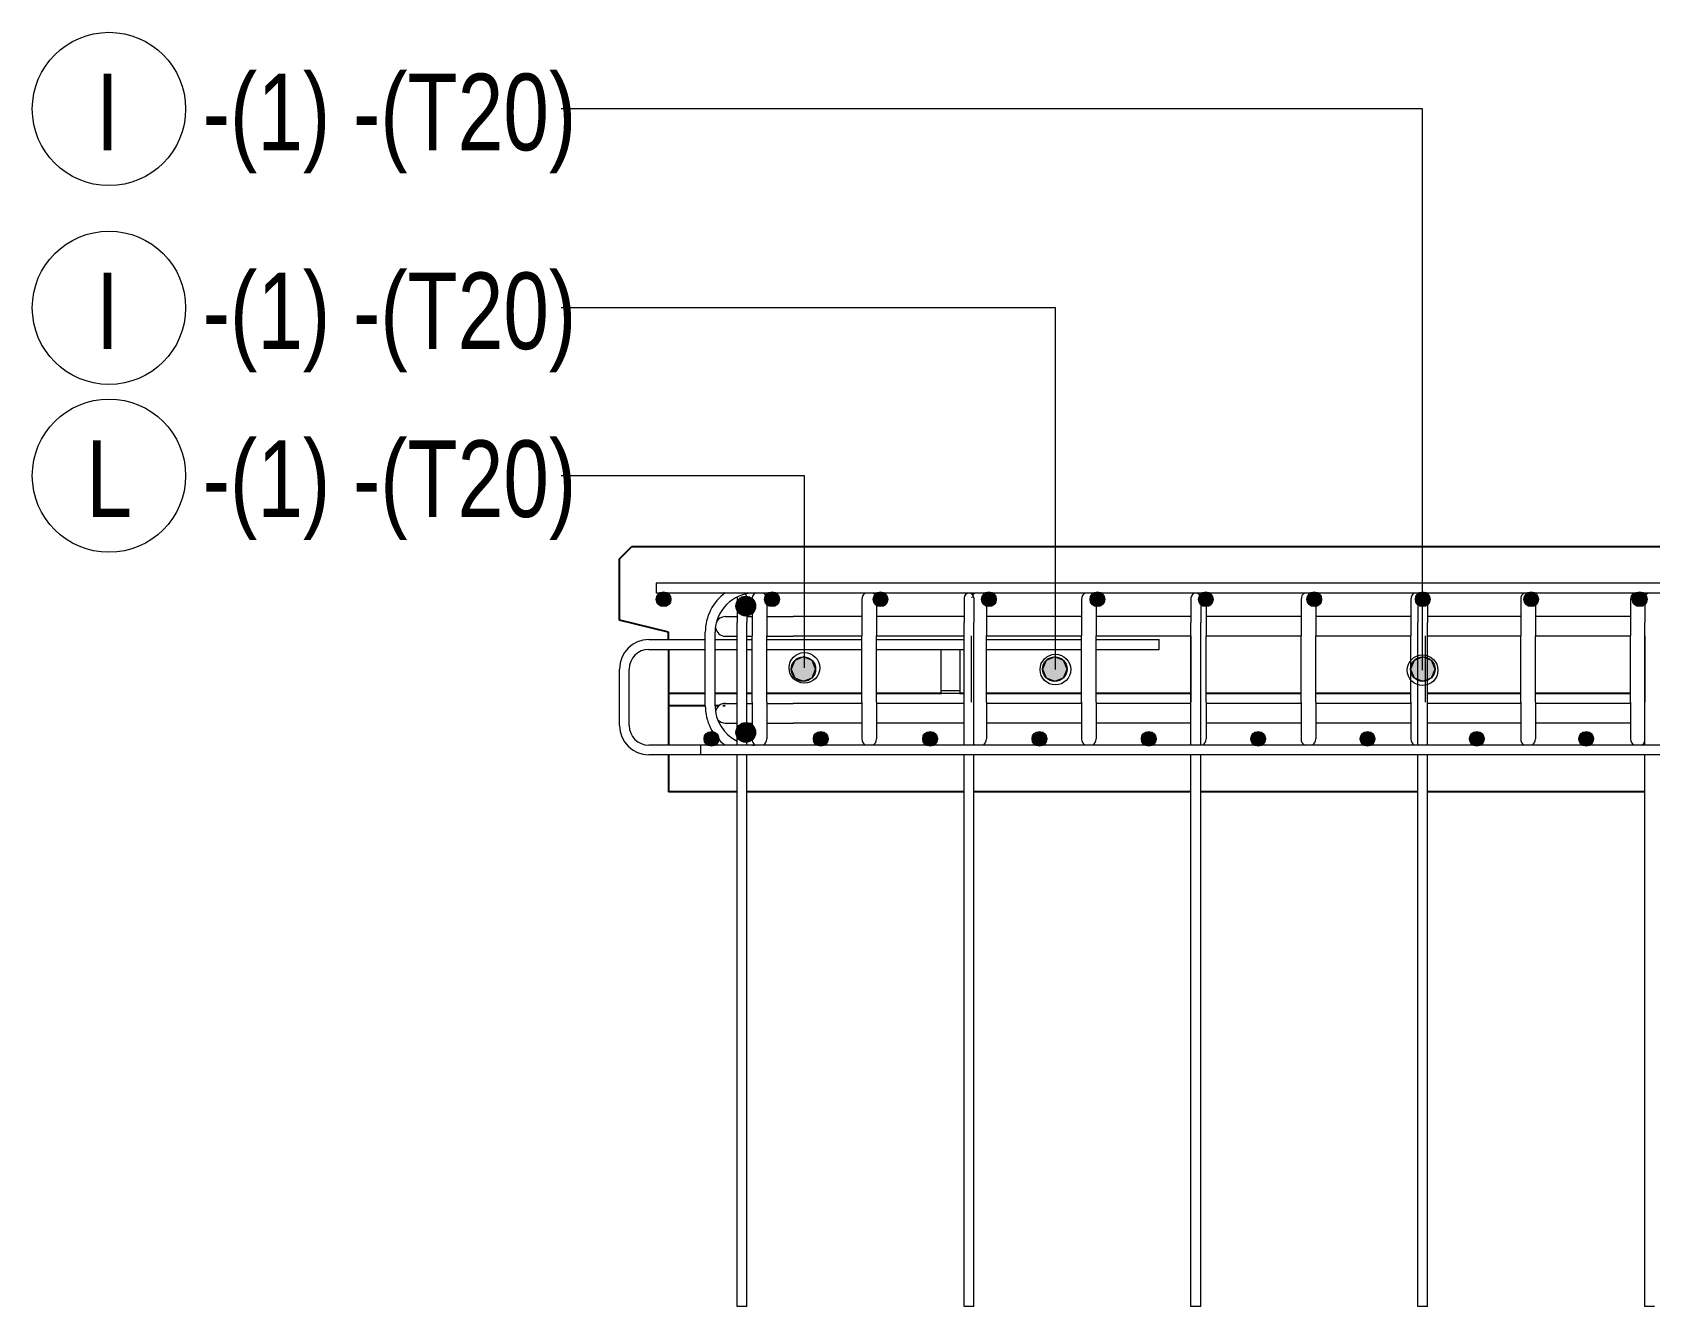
# Model space of a CAD drawing. Header units: millimetres. Extents: x -22025 to -1429, y -2879 to 29261.
# Drawn here: x -4290 to -2971, y 2091 to 3130 of the extents above; entities that cross this region are included whole.
import ezdxf

# ---------------------------------------------------------------- set-up
doc = ezdxf.new("R2010")
doc.units = ezdxf.units.MM
for name, color, linetype, lineweight in [('A-GENM', 13, 'Continuous', 18), ('A-WALL', 113, 'Continuous', 25), ('S-RBAR', 171, 'Continuous', 18), ('S-RBAR-IDEN', 171, 'Continuous', 9)]:
    doc.layers.add(name, color=color, linetype=linetype, lineweight=lineweight)
doc.styles.add('Nirmala UI Semilight_1', font='NirmalaS.ttf', dxfattribs={"width": 0.8, "height": 62.5})

# ---------------------------------------------------------------- blocks, each defined once
blk = doc.blocks.new('RR spread anchor face based - RR-SA-5_0-240-2134540-Elevation Top Copy 2 Copy 1')
at = {"layer": 'A-GENM'}
for p, q in [((-19982.1, 2593.7), (-19982.1, 2627.2)), ((-19967.1, 2627.2), (-19967.1, 2593.7)), ((-19982.1, 2591.2), (-19982.1, 2593.7)), ((-19982.1, 2593.7), (-19967.1, 2593.7)), ((-19967.1, 2591.2), (-19982.1, 2591.2)), ((-19967.1, 2593.7), (-19967.1, 2591.2))]:
    blk.add_line(p, q, dxfattribs=at)
blk = doc.blocks.new('M_Rebar Tag_rfa MARK - DOT 1 MM-794228-Elevation Top Copy 2 Copy 1')
at = {"layer": 'S-RBAR-IDEN'}
blk.add_circle((-18670.5, 2914.7), 62.5, dxfattribs=at)

msp = doc.modelspace()

# ---------------------------------------------------------------- hatches: boundary and pattern name
at = {"layer": 'S-RBAR'}
h = msp.add_hatch(color=256, dxfattribs=at)
edge = h.paths.add_edge_path()
edge.add_arc((-3775.36215, 2668.09541), 6, 0, 360)
for points in [[(-3778.36215, 2662.89926), (-3772.36215, 2662.89926), (-3769.36215, 2668.09541), (-3772.36215, 2673.29157), (-3778.36215, 2673.29157), (-3781.36215, 2668.09541)], [(-3708.36215, 2654.57049), (-3702.1075, 2657.58257), (-3700.56273, 2664.35066), (-3704.89108, 2669.77824), (-3711.83322, 2669.77824), (-3716.16157, 2664.35066), (-3714.6168, 2657.58257), (-3710.93436, 2655.8092)], [(-3689.93358, 2662.89926), (-3683.93358, 2662.89926), (-3680.93358, 2668.09541), (-3683.93358, 2673.29157), (-3689.93358, 2673.29157), (-3692.93358, 2668.09541)], [(-3601.50501, 2662.89926), (-3595.50501, 2662.89926), (-3592.50501, 2668.09541), (-3595.50501, 2673.29157), (-3601.50501, 2673.29157), (-3604.50501, 2668.09541)], [(-3513.07644, 2662.89926), (-3507.07644, 2662.89926), (-3504.07644, 2668.09541), (-3507.07644, 2673.29157), (-3513.07644, 2673.29157), (-3516.07644, 2668.09541)], [(-3424.64786, 2662.89926), (-3418.64786, 2662.89926), (-3415.64786, 2668.09541), (-3418.64786, 2673.29157), (-3424.64786, 2673.29157), (-3427.64786, 2668.09541)], [(-3336.21929, 2662.89926), (-3330.21929, 2662.89926), (-3327.21929, 2668.09541), (-3330.21929, 2673.29157), (-3336.21929, 2673.29157), (-3339.21929, 2668.09541)], [(-3247.79072, 2662.89926), (-3241.79072, 2662.89926), (-3238.79072, 2668.09541), (-3241.79072, 2673.29157), (-3247.79072, 2673.29157), (-3250.79072, 2668.09541)], [(-3159.36215, 2662.89926), (-3153.36215, 2662.89926), (-3150.36215, 2668.09541), (-3153.36215, 2673.29157), (-3159.36215, 2673.29157), (-3162.36215, 2668.09541)], [(-3070.93358, 2662.89926), (-3064.93358, 2662.89926), (-3061.93358, 2668.09541), (-3064.93358, 2673.29157), (-3070.93358, 2673.29157), (-3073.93358, 2668.09541)], [(-2982.50501, 2662.89926), (-2976.50501, 2662.89926), (-2973.50501, 2668.09541), (-2976.50501, 2673.29157), (-2982.50501, 2673.29157), (-2985.50501, 2668.09541)], [(-3661.36215, 2601.19617), (-3654.29108, 2604.1251), (-3651.36215, 2611.19617), (-3654.29108, 2618.26724), (-3661.36215, 2621.19617), (-3668.43322, 2618.26724), (-3671.36215, 2611.19617), (-3668.43322, 2604.1251), (-3666.37653, 2603.27319)], [(-3456.36215, 2601.19617), (-3449.29108, 2604.1251), (-3446.36215, 2611.19617), (-3449.29108, 2618.26724), (-3456.36215, 2621.19617), (-3463.43322, 2618.26724), (-3466.36215, 2611.19617), (-3463.43322, 2604.1251)], [(-3156.36215, 2601.19617), (-3149.29108, 2604.1251), (-3146.36215, 2611.19617), (-3149.29108, 2618.26724), (-3156.36215, 2621.19617), (-3163.43322, 2618.26724), (-3166.36215, 2611.19617), (-3163.43322, 2604.1251)], [(-3733.36215, 2549.10077), (-3730.36215, 2554.29693), (-3733.36215, 2559.49308), (-3739.36215, 2559.49308), (-3742.36215, 2554.29693), (-3739.36215, 2549.10077)], [(-3708.36215, 2551.45886), (-3702.1075, 2554.47094), (-3700.56273, 2561.23903), (-3704.89108, 2566.66661), (-3711.83322, 2566.66661), (-3716.16157, 2561.23903), (-3714.6168, 2554.47094), (-3710.93436, 2552.69757)], [(-3650.2083, 2549.10077), (-3644.2083, 2549.10077), (-3641.2083, 2554.29693), (-3644.2083, 2559.49308), (-3650.2083, 2559.49308), (-3653.2083, 2554.29693)], [(-3561.05446, 2549.10077), (-3555.05446, 2549.10077), (-3552.05446, 2554.29693), (-3555.05446, 2559.49308), (-3561.05446, 2559.49308), (-3564.05446, 2554.29693)], [(-3465.90061, 2549.10077), (-3462.90061, 2554.29693), (-3465.90061, 2559.49308), (-3471.90061, 2559.49308), (-3474.90061, 2554.29693), (-3471.90061, 2549.10077)], [(-3382.74677, 2549.10077), (-3376.74677, 2549.10077), (-3373.74677, 2554.29693), (-3376.74677, 2559.49308), (-3382.74677, 2559.49308), (-3385.74677, 2554.29693)], [(-3287.59292, 2549.10077), (-3284.59292, 2554.29693), (-3287.59292, 2559.49308), (-3293.59292, 2559.49308), (-3296.59292, 2554.29693), (-3293.59292, 2549.10077)], [(-3198.43907, 2549.10077), (-3195.43907, 2554.29693), (-3198.43907, 2559.49308), (-3204.43907, 2559.49308), (-3207.43907, 2554.29693), (-3204.43907, 2549.10077)], [(-3115.28523, 2549.10077), (-3109.28523, 2549.10077), (-3106.28523, 2554.29693), (-3109.28523, 2559.49308), (-3115.28523, 2559.49308), (-3118.28523, 2554.29693)], [(-3020.13138, 2549.10077), (-3017.13138, 2554.29693), (-3020.13138, 2559.49308), (-3026.13138, 2559.49308), (-3029.13138, 2554.29693), (-3026.13138, 2549.10077)]]:
    msp.add_hatch(color=256, dxfattribs=at).paths.add_polyline_path(points)
h = msp.add_hatch(color=256, dxfattribs=at)
edge = h.paths.add_edge_path()
edge.add_arc((-3708.36215, 2662.57049), 8, 0, 360)
h = msp.add_hatch(color=256, dxfattribs=at)
edge = h.paths.add_edge_path()
edge.add_arc((-3686.93358, 2668.09541), 6, 0, 360)
h = msp.add_hatch(color=256, dxfattribs=at)
edge = h.paths.add_edge_path()
edge.add_arc((-3598.50501, 2668.09541), 6, 0, 360)
h = msp.add_hatch(color=256, dxfattribs=at)
edge = h.paths.add_edge_path()
edge.add_arc((-3510.07644, 2668.09541), 6, 0, 360)
h = msp.add_hatch(color=256, dxfattribs=at)
edge = h.paths.add_edge_path()
edge.add_arc((-3421.64786, 2668.09541), 6, 0, 360)
h = msp.add_hatch(color=256, dxfattribs=at)
edge = h.paths.add_edge_path()
edge.add_arc((-3333.21929, 2668.09541), 6, 0, 360)
h = msp.add_hatch(color=256, dxfattribs=at)
edge = h.paths.add_edge_path()
edge.add_arc((-3244.79072, 2668.09541), 6, 0, 360)
h = msp.add_hatch(color=256, dxfattribs=at)
edge = h.paths.add_edge_path()
edge.add_arc((-3156.36215, 2668.09541), 6, 0, 360)
h = msp.add_hatch(color=256, dxfattribs=at)
edge = h.paths.add_edge_path()
edge.add_arc((-3067.93358, 2668.09541), 6, 0, 360)
h = msp.add_hatch(color=256, dxfattribs=at)
edge = h.paths.add_edge_path()
edge.add_arc((-2979.50501, 2668.09541), 6, 0, 360)
h = msp.add_hatch(color=256, dxfattribs=at)
edge = h.paths.add_edge_path()
edge.add_arc((-3661.36215, 2611.19617), 10, 0, 360)
h = msp.add_hatch(color=256, dxfattribs=at)
edge = h.paths.add_edge_path()
edge.add_arc((-3456.36215, 2611.19617), 10, 0, 360)
h = msp.add_hatch(color=256, dxfattribs=at)
edge = h.paths.add_edge_path()
edge.add_arc((-3156.36215, 2611.19617), 10, 0, 360)
h = msp.add_hatch(color=256, dxfattribs=at)
edge = h.paths.add_edge_path()
edge.add_arc((-3736.36215, 2554.29693), 6, 0, 360)
h = msp.add_hatch(color=256, dxfattribs=at)
edge = h.paths.add_edge_path()
edge.add_arc((-3708.36215, 2559.45886), 8, 0, 360)
h = msp.add_hatch(color=256, dxfattribs=at)
edge = h.paths.add_edge_path()
edge.add_arc((-3647.2083, 2554.29693), 6, 0, 360)
h = msp.add_hatch(color=256, dxfattribs=at)
edge = h.paths.add_edge_path()
edge.add_arc((-3558.05446, 2554.29693), 6, 0, 360)
h = msp.add_hatch(color=256, dxfattribs=at)
edge = h.paths.add_edge_path()
edge.add_arc((-3468.90061, 2554.29693), 6, 0, 360)
h = msp.add_hatch(color=256, dxfattribs=at)
edge = h.paths.add_edge_path()
edge.add_arc((-3379.74677, 2554.29693), 6, 0, 360)
h = msp.add_hatch(color=256, dxfattribs=at)
edge = h.paths.add_edge_path()
edge.add_arc((-3290.59292, 2554.29693), 6, 0, 360)
h = msp.add_hatch(color=256, dxfattribs=at)
edge = h.paths.add_edge_path()
edge.add_arc((-3201.43907, 2554.29693), 6, 0, 360)
h = msp.add_hatch(color=256, dxfattribs=at)
edge = h.paths.add_edge_path()
edge.add_arc((-3112.28523, 2554.29693), 6, 0, 360)
h = msp.add_hatch(color=256, dxfattribs=at)
edge = h.paths.add_edge_path()
edge.add_arc((-3023.13138, 2554.29693), 6, 0, 360)

# ---------------------------------------------------------------- linework, layer by layer
at = {"layer": 'A-WALL'}
for p, q in [((-3811.36215, 2701.19359), (-3801.35957, 2711.19617)), ((-3801.35957, 2711.19617), (-2511.36473, 2711.19617)), ((-3811.36215, 2651.19617), (-3811.36215, 2701.19359)), ((-3771.36215, 2641.19617), (-3811.36215, 2651.19617)), ((-3771.36215, 2635.19617), (-3771.36215, 2641.19617)), ((-3771.36215, 2627.19617), (-3771.36215, 2549.19617)), ((-3741.36215, 2591.18412), (-3771.36215, 2591.18412)), ((-3715.36215, 2591.18412), (-3733.36215, 2591.18412)), ((-3703.25226, 2591.18412), (-3707.36215, 2591.18412)), ((-3613.71156, 2591.18412), (-3691.25226, 2591.18412)), ((-3548.86215, 2591.18412), (-3601.71156, 2591.18412)), ((-3530.36215, 2591.18412), (-3533.86215, 2591.18412)), ((-3434.63015, 2591.18412), (-3512.17085, 2591.18412)), ((-3345.36215, 2591.18412), (-3422.63015, 2591.18412)), ((-3255.54874, 2591.18412), (-3333.08944, 2591.18412)), ((-3166.00804, 2591.18412), (-3243.54874, 2591.18412)), ((-3076.46733, 2591.18412), (-3152.36215, 2591.18412)), ((-2986.92663, 2591.18412), (-3064.46733, 2591.18412)), ((-3741.36215, 2581.18412), (-3771.36215, 2581.18412)), ((-3730.25814, 2581.18412), (-3733.36215, 2581.18412)), ((-3725.06343, 2581.18412), (-3726.90807, 2581.18412)), ((-3771.36215, 2541.19617), (-3771.36215, 2511.19617)), ((-3715.36215, 2511.19617), (-3771.36215, 2511.19617)), ((-3530.36215, 2511.19617), (-3707.36215, 2511.19617)), ((-3345.36215, 2511.19617), (-3522.36215, 2511.19617)), ((-3160.36215, 2511.19617), (-3337.36215, 2511.19617)), ((-2975.36215, 2511.19617), (-3152.36215, 2511.19617))]:
    msp.add_line(p, q, dxfattribs=at)
at = {"layer": 'S-RBAR'}
for p, q in [((-2531.36215, 2681.19617), (-3781.36215, 2681.19617)), ((-3781.36215, 2681.19617), (-3781.36215, 2673.19617)), ((-3778.36215, 2673.29157), (-3781.36215, 2668.09541)), ((-2531.36215, 2673.19617), (-3781.36215, 2673.19617)), ((-3781.36215, 2668.09541), (-3778.36215, 2662.89926)), ((-3772.36215, 2673.29157), (-3778.36215, 2673.29157)), ((-3769.36215, 2668.09541), (-3772.36215, 2673.29157)), ((-3772.36215, 2662.89926), (-3769.36215, 2668.09541)), ((-3711.83322, 2669.77824), (-3716.16157, 2664.35066)), ((-3716.16157, 2664.35066), (-3714.6168, 2657.58257)), ((-3715.36215, 2669.19617), (-3715.36215, 2649.19617)), ((-3704.89108, 2669.77824), (-3711.83322, 2669.77824)), ((-3707.36215, 2669.19617), (-3707.36215, 2649.19617)), ((-3700.56273, 2664.35066), (-3704.89108, 2669.77824)), ((-3703.25226, 2668.19453), (-3703.25226, 2638.19453)), ((-3702.1075, 2657.58257), (-3700.56273, 2664.35066)), ((-3689.93358, 2673.29157), (-3692.93358, 2668.09541)), ((-3692.93358, 2668.09541), (-3689.93358, 2662.89926)), ((-3691.25226, 2668.19453), (-3691.25226, 2638.19453)), ((-3683.93358, 2673.29157), (-3689.93358, 2673.29157)), ((-3680.93358, 2668.09541), (-3683.93358, 2673.29157)), ((-3683.93358, 2662.89926), (-3680.93358, 2668.09541)), ((-3613.71156, 2668.19453), (-3613.71156, 2638.19453)), ((-3601.50501, 2673.29157), (-3604.50501, 2668.09541)), ((-3604.50501, 2668.09541), (-3601.50501, 2662.89926)), ((-3601.71156, 2668.19453), (-3601.71156, 2638.19453)), ((-3595.50501, 2673.29157), (-3601.50501, 2673.29157)), ((-3592.50501, 2668.09541), (-3595.50501, 2673.29157)), ((-3595.50501, 2662.89926), (-3592.50501, 2668.09541)), ((-3530.36215, 2669.19617), (-3530.36215, 2649.19617)), ((-3522.36215, 2669.19617), (-3522.36215, 2649.19617)), ((-3513.07644, 2673.29157), (-3516.07644, 2668.09541)), ((-3516.07644, 2668.09541), (-3513.07644, 2662.89926)), ((-3507.07644, 2673.29157), (-3513.07644, 2673.29157)), ((-3512.17085, 2668.19453), (-3512.17085, 2638.19453)), ((-3504.07644, 2668.09541), (-3507.07644, 2673.29157)), ((-3507.07644, 2662.89926), (-3504.07644, 2668.09541)), ((-3434.63015, 2668.19453), (-3434.63015, 2638.19453)), ((-3424.64786, 2673.29157), (-3427.64786, 2668.09541)), ((-3427.64786, 2668.09541), (-3424.64786, 2662.89926)), ((-3418.64786, 2673.29157), (-3424.64786, 2673.29157)), ((-3422.63015, 2668.19453), (-3422.63015, 2638.19453)), ((-3415.64786, 2668.09541), (-3418.64786, 2673.29157)), ((-3418.64786, 2662.89926), (-3415.64786, 2668.09541)), ((-3345.36215, 2669.19617), (-3345.36215, 2649.19617)), ((-3336.21929, 2673.29157), (-3339.21929, 2668.09541)), ((-3339.21929, 2668.09541), (-3336.21929, 2662.89926)), ((-3337.36215, 2669.19617), (-3337.36215, 2649.19617)), ((-3330.21929, 2673.29157), (-3336.21929, 2673.29157)), ((-3333.08944, 2668.19453), (-3333.08944, 2638.19453)), ((-3327.21929, 2668.09541), (-3330.21929, 2673.29157)), ((-3330.21929, 2662.89926), (-3327.21929, 2668.09541)), ((-3255.54874, 2668.19453), (-3255.54874, 2638.19453)), ((-3247.79072, 2673.29157), (-3250.79072, 2668.09541)), ((-3250.79072, 2668.09541), (-3247.79072, 2662.89926)), ((-3241.79072, 2673.29157), (-3247.79072, 2673.29157)), ((-3243.54874, 2668.19453), (-3243.54874, 2638.19453)), ((-3238.79072, 2668.09541), (-3241.79072, 2673.29157)), ((-3241.79072, 2662.89926), (-3238.79072, 2668.09541)), ((-3166.00804, 2668.19453), (-3166.00804, 2638.19453)), ((-3159.36215, 2673.29157), (-3162.36215, 2668.09541)), ((-3162.36215, 2668.09541), (-3159.36215, 2662.89926)), ((-3160.36215, 2669.19617), (-3160.36215, 2649.19617)), ((-3153.36215, 2673.29157), (-3159.36215, 2673.29157)), ((-3150.36215, 2668.09541), (-3153.36215, 2673.29157)), ((-3153.36215, 2662.89926), (-3150.36215, 2668.09541)), ((-3152.36215, 2669.19617), (-3152.36215, 2649.19617)), ((-3076.46733, 2668.19453), (-3076.46733, 2638.19453)), ((-3070.93358, 2673.29157), (-3073.93358, 2668.09541)), ((-3073.93358, 2668.09541), (-3070.93358, 2662.89926)), ((-3064.93358, 2673.29157), (-3070.93358, 2673.29157)), ((-3061.93358, 2668.09541), (-3064.93358, 2673.29157)), ((-3064.93358, 2662.89926), (-3061.93358, 2668.09541)), ((-3064.46733, 2668.19453), (-3064.46733, 2638.19453)), ((-2986.92663, 2668.19453), (-2986.92663, 2638.19453)), ((-2982.50501, 2673.29157), (-2985.50501, 2668.09541)), ((-2985.50501, 2668.09541), (-2982.50501, 2662.89926)), ((-2976.50501, 2673.29157), (-2982.50501, 2673.29157)), ((-2973.50501, 2668.09541), (-2976.50501, 2673.29157)), ((-2976.50501, 2662.89926), (-2973.50501, 2668.09541)), ((-2975.36215, 2669.19617), (-2975.36215, 2649.19617)), ((-3778.36215, 2662.89926), (-3772.36215, 2662.89926)), ((-3725.06343, 2653.98444), (-3715.40263, 2653.98444)), ((-3714.6168, 2657.58257), (-3710.93436, 2655.8092)), ((-3710.93436, 2655.8092), (-3708.36215, 2654.57049)), ((-3708.36215, 2654.57049), (-3702.1075, 2657.58257)), ((-3707.46118, 2653.98444), (-3703.40235, 2653.98444)), ((-3691.27352, 2653.98444), (-3669.56343, 2653.98444)), ((-3689.93358, 2662.89926), (-3683.93358, 2662.89926)), ((-3613.71156, 2653.98444), (-3669.56343, 2653.98444)), ((-3530.36215, 2653.98444), (-3601.71156, 2653.98444)), ((-3601.50501, 2662.89926), (-3595.50501, 2662.89926)), ((-3513.07644, 2662.89926), (-3507.07644, 2662.89926)), ((-3434.63015, 2653.98444), (-3512.17085, 2653.98444)), ((-3424.64786, 2662.89926), (-3418.64786, 2662.89926)), ((-3345.36215, 2653.98444), (-3422.63015, 2653.98444)), ((-3336.21929, 2662.89926), (-3330.21929, 2662.89926)), ((-3255.54874, 2653.98444), (-3333.08944, 2653.98444)), ((-3247.79072, 2662.89926), (-3241.79072, 2662.89926)), ((-3166.00804, 2653.98444), (-3243.54874, 2653.98444)), ((-3159.36215, 2662.89926), (-3153.36215, 2662.89926)), ((-3076.46733, 2653.98444), (-3152.36215, 2653.98444)), ((-3070.93358, 2662.89926), (-3064.93358, 2662.89926)), ((-2986.92663, 2653.98444), (-3064.46733, 2653.98444)), ((-2982.50501, 2662.89926), (-2976.50501, 2662.89926)), ((-3741.36215, 2581.19617), (-3741.36215, 2641.19617)), ((-3733.36215, 2581.19617), (-3733.36215, 2641.19617)), ((-3725.06343, 2637.98444), (-3715.40263, 2637.98444)), ((-3715.36215, 2549.19617), (-3715.36215, 2649.19617)), ((-3707.46118, 2637.98444), (-3703.40235, 2637.98444)), ((-3707.36215, 2549.19617), (-3707.36215, 2649.19617)), ((-3703.25226, 2584.16132), (-3703.25226, 2638.19453)), ((-3691.27352, 2637.98444), (-3669.56343, 2637.98444)), ((-3691.25226, 2584.16132), (-3691.25226, 2638.19453)), ((-3613.71156, 2637.98444), (-3669.56343, 2637.98444)), ((-3613.71156, 2584.16132), (-3613.71156, 2638.19453)), ((-3601.71156, 2584.16132), (-3601.71156, 2638.19453)), ((-3530.36215, 2637.98444), (-3601.71156, 2637.98444)), ((-3530.36215, 2549.19617), (-3530.36215, 2649.19617)), ((-3524.17085, 2584.16132), (-3524.17085, 2638.19453)), ((-3522.36215, 2549.19617), (-3522.36215, 2649.19617)), ((-3512.17085, 2584.16132), (-3512.17085, 2638.19453)), ((-3434.63015, 2637.98444), (-3512.17085, 2637.98444)), ((-3434.63015, 2584.16132), (-3434.63015, 2638.19453)), ((-3422.63015, 2584.16132), (-3422.63015, 2638.19453)), ((-3345.36215, 2637.98444), (-3422.63015, 2637.98444)), ((-3345.36215, 2549.19617), (-3345.36215, 2649.19617)), ((-3345.08944, 2584.16132), (-3345.08944, 2638.19453)), ((-3337.36215, 2549.19617), (-3337.36215, 2649.19617)), ((-3333.08944, 2584.16132), (-3333.08944, 2638.19453)), ((-3255.54874, 2637.98444), (-3333.08944, 2637.98444)), ((-3255.54874, 2584.16132), (-3255.54874, 2638.19453)), ((-3243.54874, 2584.16132), (-3243.54874, 2638.19453)), ((-3166.00804, 2637.98444), (-3243.54874, 2637.98444)), ((-3166.00804, 2584.16132), (-3166.00804, 2638.19453)), ((-3160.36215, 2549.19617), (-3160.36215, 2649.19617)), ((-3154.00804, 2584.16132), (-3154.00804, 2638.19453)), ((-3152.36215, 2549.19617), (-3152.36215, 2649.19617)), ((-3076.46733, 2637.98444), (-3152.36215, 2637.98444)), ((-3076.46733, 2584.16132), (-3076.46733, 2638.19453)), ((-3064.46733, 2584.16132), (-3064.46733, 2638.19453)), ((-2986.92663, 2637.98444), (-3064.46733, 2637.98444)), ((-2986.92663, 2584.16132), (-2986.92663, 2638.19453)), ((-2975.36215, 2549.19617), (-2975.36215, 2649.19617)), ((-2974.92663, 2584.16132), (-2974.92663, 2638.19453)), ((-3787.36215, 2635.19617), (-3741.36215, 2635.19617)), ((-3787.36215, 2627.19617), (-3741.36215, 2627.19617)), ((-3733.36215, 2635.19617), (-3715.36215, 2635.19617)), ((-3733.36215, 2627.19617), (-3715.36215, 2627.19617)), ((-3707.36215, 2635.19617), (-3703.25226, 2635.19617)), ((-3707.36215, 2627.19617), (-3703.25226, 2627.19617)), ((-3691.25226, 2635.19617), (-3613.71156, 2635.19617)), ((-3691.25226, 2627.19617), (-3613.71156, 2627.19617)), ((-3601.71156, 2635.19617), (-3530.36215, 2635.19617)), ((-3601.71156, 2627.19617), (-3530.36215, 2627.19617)), ((-3512.17085, 2635.19617), (-3434.63015, 2635.19617)), ((-3512.17085, 2627.19617), (-3434.63015, 2627.19617)), ((-3422.63015, 2635.19617), (-3371.36215, 2635.19617)), ((-3422.63015, 2627.19617), (-3371.36215, 2627.19617)), ((-3371.36215, 2627.19617), (-3371.36215, 2635.19617)), ((-3811.36215, 2565.19617), (-3811.36215, 2611.19617)), ((-3803.36215, 2565.19617), (-3803.36215, 2611.19617)), ((-3668.43322, 2618.26724), (-3671.36215, 2611.19617)), ((-3671.36215, 2611.19617), (-3668.43322, 2604.1251)), ((-3661.36215, 2621.19617), (-3668.43322, 2618.26724)), ((-3654.29108, 2618.26724), (-3661.36215, 2621.19617)), ((-3651.36215, 2611.19617), (-3654.29108, 2618.26724)), ((-3654.29108, 2604.1251), (-3651.36215, 2611.19617)), ((-3463.43322, 2618.26724), (-3466.36215, 2611.19617)), ((-3466.36215, 2611.19617), (-3463.43322, 2604.1251)), ((-3456.36215, 2621.19617), (-3463.43322, 2618.26724)), ((-3449.29108, 2618.26724), (-3456.36215, 2621.19617)), ((-3446.36215, 2611.19617), (-3449.29108, 2618.26724)), ((-3449.29108, 2604.1251), (-3446.36215, 2611.19617)), ((-3163.43322, 2618.26724), (-3166.36215, 2611.19617)), ((-3166.36215, 2611.19617), (-3163.43322, 2604.1251)), ((-3156.36215, 2621.19617), (-3163.43322, 2618.26724)), ((-3149.29108, 2618.26724), (-3156.36215, 2621.19617)), ((-3146.36215, 2611.19617), (-3149.29108, 2618.26724)), ((-3149.29108, 2604.1251), (-3146.36215, 2611.19617)), ((-3668.43322, 2604.1251), (-3666.37653, 2603.27319)), ((-3666.37653, 2603.27319), (-3661.36215, 2601.19617)), ((-3661.36215, 2601.19617), (-3654.29108, 2604.1251)), ((-3463.43322, 2604.1251), (-3456.36215, 2601.19617)), ((-3456.36215, 2601.19617), (-3449.29108, 2604.1251)), ((-3163.43322, 2604.1251), (-3156.36215, 2601.19617)), ((-3156.36215, 2601.19617), (-3149.29108, 2604.1251)), ((-3725.06343, 2583.17265), (-3715.40263, 2583.17265)), ((-3707.46118, 2583.17265), (-3703.40235, 2583.17265)), ((-3703.25226, 2584.16132), (-3703.25226, 2554.16132)), ((-3691.27352, 2583.17265), (-3669.56343, 2583.17265)), ((-3691.25226, 2584.16132), (-3691.25226, 2554.16132)), ((-3613.71156, 2583.17265), (-3669.56343, 2583.17265)), ((-3613.71156, 2584.16132), (-3613.71156, 2554.16132)), ((-3601.71156, 2584.16132), (-3601.71156, 2554.16132)), ((-3530.36215, 2583.17265), (-3601.71156, 2583.17265)), ((-3512.17085, 2584.16132), (-3512.17085, 2554.16132)), ((-3434.63015, 2583.17265), (-3512.17085, 2583.17265)), ((-3434.63015, 2584.16132), (-3434.63015, 2554.16132)), ((-3422.63015, 2584.16132), (-3422.63015, 2554.16132)), ((-3345.36215, 2583.17265), (-3422.63015, 2583.17265)), ((-3333.08944, 2584.16132), (-3333.08944, 2554.16132)), ((-3255.54874, 2583.17265), (-3333.08944, 2583.17265)), ((-3255.54874, 2584.16132), (-3255.54874, 2554.16132)), ((-3243.54874, 2584.16132), (-3243.54874, 2554.16132)), ((-3166.00804, 2583.17265), (-3243.54874, 2583.17265)), ((-3166.00804, 2584.16132), (-3166.00804, 2554.16132)), ((-3076.46733, 2583.17265), (-3152.36215, 2583.17265)), ((-3076.46733, 2584.16132), (-3076.46733, 2554.16132)), ((-3064.46733, 2584.16132), (-3064.46733, 2554.16132)), ((-2986.92663, 2583.17265), (-3064.46733, 2583.17265)), ((-2986.92663, 2584.16132), (-2986.92663, 2554.16132)), ((-3739.36215, 2559.49308), (-3742.36215, 2554.29693)), ((-3733.36215, 2559.49308), (-3739.36215, 2559.49308)), ((-3730.36215, 2554.29693), (-3733.36215, 2559.49308)), ((-3725.06343, 2567.17265), (-3715.40263, 2567.17265)), ((-3711.83322, 2566.66661), (-3716.16157, 2561.23903)), ((-3716.16157, 2561.23903), (-3714.6168, 2554.47094)), ((-3704.89108, 2566.66661), (-3711.83322, 2566.66661)), ((-3707.46118, 2567.17265), (-3703.40235, 2567.17265)), ((-3700.56273, 2561.23903), (-3704.89108, 2566.66661)), ((-3702.1075, 2554.47094), (-3700.56273, 2561.23903)), ((-3691.27352, 2567.17265), (-3669.56343, 2567.17265)), ((-3613.71156, 2567.17265), (-3669.56343, 2567.17265)), ((-3650.2083, 2559.49308), (-3653.2083, 2554.29693)), ((-3644.2083, 2559.49308), (-3650.2083, 2559.49308)), ((-3641.2083, 2554.29693), (-3644.2083, 2559.49308)), ((-3530.36215, 2567.17265), (-3601.71156, 2567.17265)), ((-3561.05446, 2559.49308), (-3564.05446, 2554.29693)), ((-3555.05446, 2559.49308), (-3561.05446, 2559.49308)), ((-3552.05446, 2554.29693), (-3555.05446, 2559.49308)), ((-3434.63015, 2567.17265), (-3512.17085, 2567.17265)), ((-3471.90061, 2559.49308), (-3474.90061, 2554.29693)), ((-3465.90061, 2559.49308), (-3471.90061, 2559.49308)), ((-3462.90061, 2554.29693), (-3465.90061, 2559.49308)), ((-3345.36215, 2567.17265), (-3422.63015, 2567.17265)), ((-3382.74677, 2559.49308), (-3385.74677, 2554.29693)), ((-3376.74677, 2559.49308), (-3382.74677, 2559.49308)), ((-3373.74677, 2554.29693), (-3376.74677, 2559.49308)), ((-3255.54874, 2567.17265), (-3333.08944, 2567.17265)), ((-3293.59292, 2559.49308), (-3296.59292, 2554.29693)), ((-3287.59292, 2559.49308), (-3293.59292, 2559.49308)), ((-3284.59292, 2554.29693), (-3287.59292, 2559.49308)), ((-3166.00804, 2567.17265), (-3243.54874, 2567.17265)), ((-3204.43907, 2559.49308), (-3207.43907, 2554.29693)), ((-3198.43907, 2559.49308), (-3204.43907, 2559.49308)), ((-3195.43907, 2554.29693), (-3198.43907, 2559.49308)), ((-3076.46733, 2567.17265), (-3152.36215, 2567.17265)), ((-3115.28523, 2559.49308), (-3118.28523, 2554.29693)), ((-3109.28523, 2559.49308), (-3115.28523, 2559.49308)), ((-3106.28523, 2554.29693), (-3109.28523, 2559.49308)), ((-2986.92663, 2567.17265), (-3064.46733, 2567.17265)), ((-3026.13138, 2559.49308), (-3029.13138, 2554.29693)), ((-3020.13138, 2559.49308), (-3026.13138, 2559.49308)), ((-3017.13138, 2554.29693), (-3020.13138, 2559.49308)), ((-3745.17677, 2549.19617), (-3787.36215, 2549.19617)), ((-2571.36215, 2549.19617), (-3745.17677, 2549.19617)), ((-3745.17677, 2549.19617), (-3745.17677, 2541.19617)), ((-3742.36215, 2554.29693), (-3739.36215, 2549.10077)), ((-3739.36215, 2549.10077), (-3733.36215, 2549.10077)), ((-3733.36215, 2549.10077), (-3730.36215, 2554.29693)), ((-3714.6168, 2554.47094), (-3710.93436, 2552.69757)), ((-3710.93436, 2552.69757), (-3708.36215, 2551.45886)), ((-3708.36215, 2551.45886), (-3702.1075, 2554.47094)), ((-3653.2083, 2554.29693), (-3650.2083, 2549.10077)), ((-3650.2083, 2549.10077), (-3644.2083, 2549.10077)), ((-3644.2083, 2549.10077), (-3641.2083, 2554.29693)), ((-3564.05446, 2554.29693), (-3561.05446, 2549.10077)), ((-3561.05446, 2549.10077), (-3555.05446, 2549.10077)), ((-3555.05446, 2549.10077), (-3552.05446, 2554.29693)), ((-3474.90061, 2554.29693), (-3471.90061, 2549.10077)), ((-3471.90061, 2549.10077), (-3465.90061, 2549.10077)), ((-3465.90061, 2549.10077), (-3462.90061, 2554.29693)), ((-3385.74677, 2554.29693), (-3382.74677, 2549.10077)), ((-3382.74677, 2549.10077), (-3376.74677, 2549.10077)), ((-3376.74677, 2549.10077), (-3373.74677, 2554.29693)), ((-3296.59292, 2554.29693), (-3293.59292, 2549.10077)), ((-3293.59292, 2549.10077), (-3287.59292, 2549.10077)), ((-3287.59292, 2549.10077), (-3284.59292, 2554.29693)), ((-3207.43907, 2554.29693), (-3204.43907, 2549.10077)), ((-3204.43907, 2549.10077), (-3198.43907, 2549.10077)), ((-3198.43907, 2549.10077), (-3195.43907, 2554.29693)), ((-3118.28523, 2554.29693), (-3115.28523, 2549.10077)), ((-3115.28523, 2549.10077), (-3109.28523, 2549.10077)), ((-3109.28523, 2549.10077), (-3106.28523, 2554.29693)), ((-3029.13138, 2554.29693), (-3026.13138, 2549.10077)), ((-3026.13138, 2549.10077), (-3020.13138, 2549.10077)), ((-3020.13138, 2549.10077), (-3017.13138, 2554.29693)), ((-3745.17677, 2541.19617), (-3787.36215, 2541.19617)), ((-2571.36215, 2541.19617), (-3745.17677, 2541.19617)), ((-3715.36215, 2091.19617), (-3715.36215, 2541.19617)), ((-3707.36215, 2091.19617), (-3707.36215, 2541.19617)), ((-3530.36215, 2091.19617), (-3530.36215, 2541.19617)), ((-3522.36215, 2091.19617), (-3522.36215, 2541.19617)), ((-3345.36215, 2091.19617), (-3345.36215, 2541.19617)), ((-3337.36215, 2091.19617), (-3337.36215, 2541.19617)), ((-3160.36215, 2091.19617), (-3160.36215, 2541.19617)), ((-3152.36215, 2091.19617), (-3152.36215, 2541.19617)), ((-2975.36215, 2091.19617), (-2975.36215, 2541.19617)), ((-3707.36215, 2091.19617), (-3715.36215, 2091.19617)), ((-3522.36215, 2091.19617), (-3530.36215, 2091.19617)), ((-3337.36215, 2091.19617), (-3345.36215, 2091.19617)), ((-3152.36215, 2091.19617), (-3160.36215, 2091.19617)), ((-2967.36215, 2091.19617), (-2975.36215, 2091.19617))]:
    msp.add_line(p, q, dxfattribs=at)
for centre, radius in [((-3775.36215, 2668.09541), 6), ((-3708.36215, 2662.57049), 8), ((-3686.93358, 2668.09541), 6), ((-3598.50501, 2668.09541), 6), ((-3510.07644, 2668.09541), 6), ((-3421.64786, 2668.09541), 6), ((-3333.21929, 2668.09541), 6), ((-3244.79072, 2668.09541), 6), ((-3156.36215, 2668.09541), 6), ((-3067.93358, 2668.09541), 6), ((-2979.50501, 2668.09541), 6), ((-3661.36215, 2611.19617), 10), ((-3456.36215, 2611.19617), 10), ((-3156.36215, 2611.19617), 10), ((-3736.36215, 2554.29693), 6), ((-3708.36215, 2559.45886), 8), ((-3647.2083, 2554.29693), 6), ((-3558.05446, 2554.29693), 6), ((-3468.90061, 2554.29693), 6), ((-3379.74677, 2554.29693), 6), ((-3290.59292, 2554.29693), 6), ((-3201.43907, 2554.29693), 6), ((-3112.28523, 2554.29693), 6), ((-3023.13138, 2554.29693), 6)]:
    msp.add_circle(centre, radius, dxfattribs=at)
for centre, radius, start, end in [((-3701.36215, 2641.19617), 40, 126.23200127, 180), ((-3701.36215, 2641.19617), 32, 90, 180), ((-3711.36215, 2669.19617), 4, 171.70572864, 180), ((-3711.36215, 2669.19617), 4, 0, 45), ((-3697.25226, 2668.19453), 6, 123.05996932, 180), ((-3697.25226, 2668.19453), 6, 360, 56.94003068), ((-3607.71156, 2668.19453), 6, 123.05996932, 180), ((-3607.71156, 2668.19453), 6, 360, 56.94003068), ((-3526.36215, 2669.19617), 4, 90.00000011, 180), ((-3526.36215, 2669.19617), 4, 0, 89.99999989), ((-3518.17085, 2668.19453), 6, 161.81247229, 170.32492006), ((-3518.17085, 2668.19453), 6, 123.05996932, 147.25359918), ((-3518.17085, 2668.19453), 6, 360, 56.94003068), ((-3428.63015, 2668.19453), 6, 123.05996932, 180), ((-3428.63015, 2668.19453), 6, 360, 56.94003068), ((-3341.36215, 2669.19617), 4, 90.00000011, 180), ((-3339.08944, 2668.19453), 6, 123.05996932, 126.94772184), ((-3341.36215, 2669.19617), 4, 360, 89.99999989), ((-3339.08944, 2668.19453), 6, 360, 56.94003068), ((-3249.54874, 2668.19453), 6, 123.05996932, 180), ((-3249.54874, 2668.19453), 6, 360, 56.94003068), ((-3160.00804, 2668.19453), 6, 123.05996932, 180), ((-3156.36215, 2669.19617), 4, 90.00000011, 180), ((-3156.36215, 2669.19617), 4, 360, 89.99999989), ((-3160.00804, 2668.19453), 6, 9.67507994, 15), ((-3070.46733, 2668.19453), 6, 123.05996932, 180), ((-3070.46733, 2668.19453), 6, 0, 56.94003068), ((-2980.92663, 2668.19453), 6, 123.05996932, 180), ((-2980.92663, 2668.19453), 6, 18.00980304, 56.94003068), ((-2971.36215, 2669.19617), 4, 90.00000011, 180), ((-3725.06343, 2645.98444), 8, 90, 155.87472147), ((-3725.06343, 2645.98444), 8, 189.12527853, 270), ((-3787.36215, 2611.19617), 24, 90, 180), ((-3787.36215, 2611.19617), 16, 90, 180), ((-3701.36215, 2581.19617), 40, 180, 233.76799873), ((-3701.36215, 2581.19617), 32, 180, 243.88712285), ((-3725.06343, 2575.17265), 8, 90, 165), ((-3787.36215, 2565.19617), 24, 180, 270), ((-3787.36215, 2565.19617), 16, 180, 270), ((-3725.06343, 2575.17265), 8, 221.30986722, 270), ((-3701.36215, 2581.19617), 32, 259.13333445, 270), ((-3697.25226, 2554.16132), 6, 180, 236.36595545), ((-3697.25226, 2554.16132), 6, 303.63404455, 0), ((-3607.71156, 2554.16132), 6, 180, 236.36595545), ((-3607.71156, 2554.16132), 6, 303.63404455, 0), ((-3518.17085, 2554.16132), 6, 225.61976003, 236.36595545), ((-3518.17085, 2554.16132), 6, 303.63404455, 0), ((-3428.63015, 2554.16132), 6, 180, 236.36595545), ((-3428.63015, 2554.16132), 6, 303.63404455, 0), ((-3339.08944, 2554.16132), 6, 303.63404455, 0), ((-3249.54874, 2554.16132), 6, 180, 236.36595545), ((-3249.54874, 2554.16132), 6, 303.63404455, 0), ((-3160.00804, 2554.16132), 6, 180, 236.36595545), ((-3070.46733, 2554.16132), 6, 180, 236.36595545), ((-3070.46733, 2554.16132), 6, 303.63404455, 0), ((-2980.92663, 2554.16132), 6, 180, 236.36595545), ((-2980.92663, 2554.16132), 6, 303.63404455, 339.21733838)]:
    msp.add_arc(centre, radius, start, end, dxfattribs=at)
at = {"layer": 'S-RBAR-IDEN'}
for p, q in [((-3156.51865, 3067.97771), (-3858.73886, 3067.97771)), ((-3156.51865, 2610.28697), (-3156.51865, 3067.97771)), ((-3455.86954, 2905.80762), (-3858.73886, 2905.80762)), ((-3455.86954, 2610.75541), (-3455.86954, 2905.80762)), ((-3660.52429, 2768.89772), (-3858.73886, 2768.89772)), ((-3660.52429, 2612.18656), (-3660.52429, 2768.89772))]:
    msp.add_line(p, q, dxfattribs=at)
for centre in [(-3660.52429, 2612.18656), (-3455.86954, 2610.75541), (-3156.51865, 2610.28697)]:
    msp.add_circle(centre, 12.5, dxfattribs=at)

# ---------------------------------------------------------------- block references
at = {"layer": 'A-GENM'}
msp.add_blockref('RR spread anchor face based - RR-SA-5_0-240-2134540-Elevation Top Copy 2 Copy 1', (16433.20735, 0), dxfattribs=at)
at = {"layer": 'S-RBAR-IDEN'}
for p in [(14442.93456, 153.28842), (14442.93456, -8.88167), (14442.93456, -145.79157)]:
    msp.add_blockref('M_Rebar Tag_rfa MARK - DOT 1 MM-794228-Elevation Top Copy 2 Copy 1', p, dxfattribs=at)

# ---------------------------------------------------------------- texts
at = {"layer": 'S-RBAR-IDEN', "char_height": 62.5, "attachment_point": 1, "style": 'Nirmala UI Semilight_1'}
for s, insert, width in [('-(1) -(T20)', (-4151.13886, 3096.7789), 352.7425), ('I', (-4238.10168, 3096.7789), 20.843875), ('I', (-4238.10168, 2934.60881), 20.843875), ('-(1) -(T20)', (-4151.13886, 2934.60881), 352.7425), ('L', (-4246.00168, 2797.69891), 40.084375), ('-(1) -(T20)', (-4151.13886, 2797.69891), 352.7425)]:
    msp.add_mtext(s, dxfattribs=dict(at, insert=insert, width=width))

doc.saveas('drawing.dxf')
